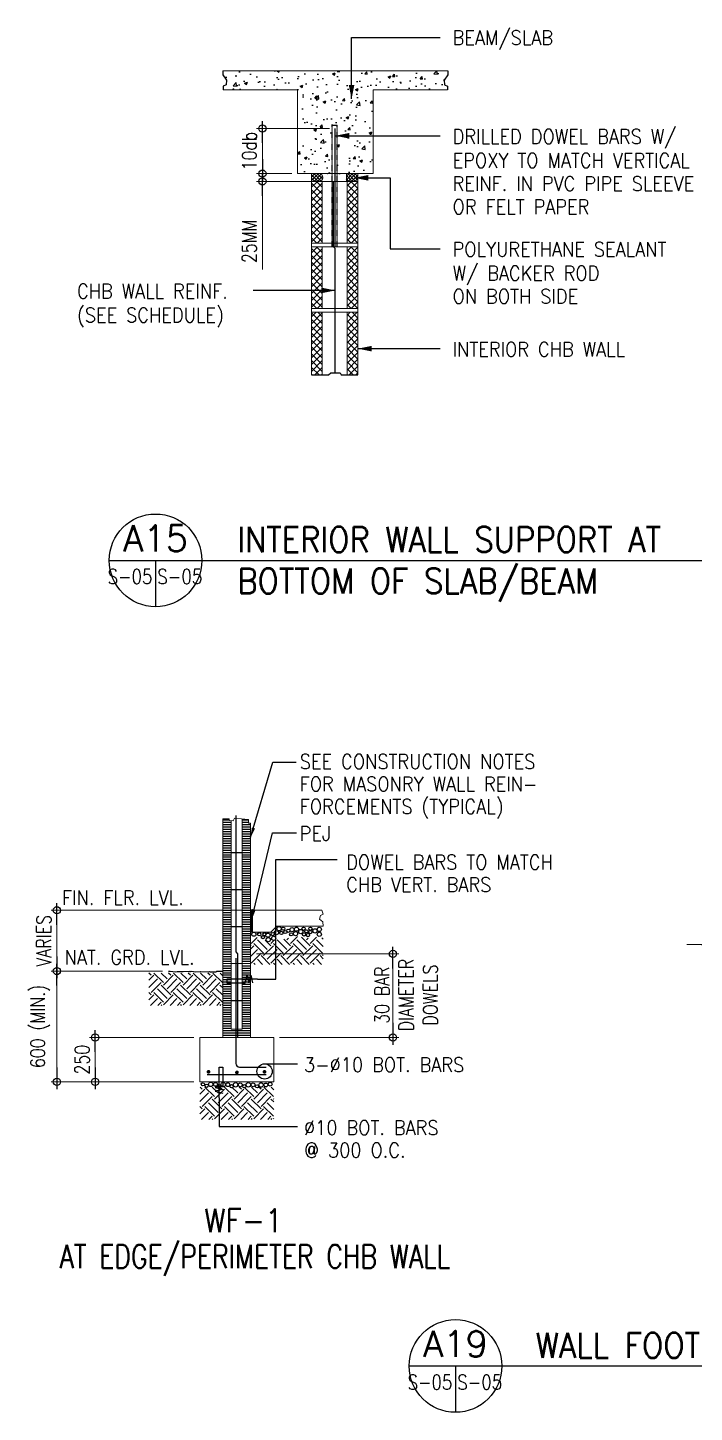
# Model space of a CAD drawing. Header units: millimetres. Extents: x 0 to 38473, y 0 to 21969.
# Drawn here: x 9872 to 14535, y 1141 to 10825 of the extents above; entities that cross this region are included whole.
import ezdxf
from ezdxf.enums import TextEntityAlignment as Align

# ---------------------------------------------------------------- set-up
doc = ezdxf.new("R2010")
doc.units = ezdxf.units.MM
doc.linetypes.add('LEOJ', pattern=[0.3, 0.2, -0.1])
for name, color, linetype in [('1R', 1, 'Continuous'), ('3G', 3, 'Continuous'), ('6M', 6, 'Continuous'), ('8G', 8, 'Continuous'), ('DIM', 8, 'Continuous'), ('SHE', 8, 'Continuous'), ('TB', 5, 'Continuous'), ('TC', 4, 'Continuous'), ('TG', 3, 'Continuous'), ('title', 3, 'Continuous')]:
    doc.layers.add(name, color=color, linetype=linetype)
doc.layers.add('2Y', color=3, linetype='Continuous', lineweight=9)
doc.layers.add('ST-DIM_E', color=250, linetype='Continuous', lineweight=13)
doc.styles.add('100CL', font='romans.shx', dxfattribs={"height": 250})
doc.styles.add('140CL', font='romans.shx', dxfattribs={"height": 0.35})
doc.styles.add('175CL', font='ROMANS.shx', dxfattribs={"height": 0.45})
doc.styles.add('240CL', font='ROMANS.shx', dxfattribs={"height": 0.6})
doc.styles.add('FRED', font='romans', dxfattribs={"height": 0.6})
doc.styles.add('ROMANS', font='romans.shx', dxfattribs={"width": 0.8})
doc.dimstyles.new('DIM150', dxfattribs={"dimscale": 150, "dimtxt": 2.5, "dimasz": 2.5, "dimexe": 1, "dimexo": 1, "dimgap": 1, "dimtad": 1, "dimdec": 0, "dimzin": 0, "dimdsep": 46, "dimtxsty": 'ROMANS', "dimblk": 'DIM1', "dimcen": 1, "dimclrd": 8, "dimclre": 8, "dimclrt": 3, "dimadec": 0, "dimazin": 0, "dimtfac": 1, "dimtdec": 0, "dimtofl": 0, "dimtmove": 0, "dimatfit": 3, "dimfxl": 1, "dimtolj": 1, "dimtzin": 0, "dimarcsym": 0})
pattern_1 = [(45, (-243735.28, -130420.6), (-88.38835, 88.38835), []), (135, (-243735.28, -130420.6), (-88.38835, -88.38835), [])]

# ---------------------------------------------------------------- blocks, each defined once
blk = doc.blocks.new('*X29')
at = {"color": 0}
for p, q in [((493.21, 747.77), (494.83, 749.39)), ((496.52, 745.11), (493.87, 747.77)), ((497.52, 746.11), (494.86, 748.76)), ((498.51, 747.1), (496.99, 748.63)), ((498.51, 747.77), (499.4, 748.66)), ((501.82, 745.11), (499.17, 747.77)), ((502.82, 746.11), (500.19, 748.74)), ((503.81, 747.1), (501.99, 748.92)), ((502.82, 748.76), (503.21, 749.15)), ((503.81, 747.77), (505.65, 749.6)), ((507.13, 745.11), (504.48, 747.77)), ((508.12, 746.11), (505.47, 748.76)), ((509.12, 747.1), (506.78, 749.44)), ((508.12, 748.76), (508.57, 749.21)), ((509.12, 747.77), (510.79, 749.44)), ((512.43, 745.11), (509.78, 747.77)), ((512.65, 746.88), (510.77, 748.76)), ((512.65, 748.87), (512.25, 749.27)), ((493.21, 747.1), (493.05, 747.26)), ((493.05, 746.28), (493.87, 747.1)), ((493.05, 744.3), (494.86, 746.11)), ((493.21, 742.46), (495.86, 745.11)), ((498.25, 742.06), (495.86, 744.45)), ((496.52, 744.45), (499.17, 747.1)), ((497.52, 743.46), (500.17, 746.11)), ((498.51, 742.46), (501.16, 745.11)), ((503.55, 742.06), (501.16, 744.45)), ((501.82, 744.45), (504.48, 747.1)), ((502.82, 743.46), (505.47, 746.11)), ((503.81, 742.46), (506.47, 745.11)), ((508.85, 742.06), (506.47, 744.45)), ((507.13, 744.45), (509.78, 747.1)), ((508.12, 743.46), (510.77, 746.11)), ((509.12, 742.46), (511.77, 745.11)), ((512.65, 743.57), (511.77, 744.45)), ((512.43, 744.45), (512.65, 744.67)), ((494.27, 742.06), (493.87, 742.46)), ((496.26, 742.06), (494.86, 743.46)), ((499.57, 742.06), (499.17, 742.46)), ((501.56, 742.06), (500.17, 743.46)), ((504.88, 742.06), (504.48, 742.46)), ((506.86, 742.06), (505.47, 743.46)), ((510.18, 742.06), (509.78, 742.46)), ((512.17, 742.06), (510.77, 743.46))]:
    blk.add_line(p, q, dxfattribs=at)
blk = doc.blocks.new('*X28')
at = {"color": 0}
for p, q in [((15314, 53895), (15446, 54027)), ((15314, 53696), (15545, 53928)), ((15380, 54027), (15319, 54088)), ((15711, 53829), (15451, 54088)), ((15810, 53928), (15650, 54088)), ((15711, 53762), (15976, 54027)), ((15810, 53663), (16076, 53928)), ((15910, 54027), (15849, 54088)), ((16241, 53829), (15982, 54088)), ((16341, 53928), (16181, 54088)), ((16241, 53762), (16507, 54027)), ((16341, 53663), (16606, 53928)), ((16440, 54027), (16379, 54088)), ((16772, 53829), (16512, 54088)), ((16871, 53928), (16711, 54088)), ((16772, 53762), (17037, 54027)), ((16871, 53663), (17136, 53928)), ((16971, 54027), (16910, 54088)), ((17302, 53829), (17042, 54088)), ((17314, 54016), (17241, 54088)), ((15380, 53497), (15314, 53563)), ((15314, 53365), (15446, 53497)), ((15380, 53563), (15645, 53829)), ((15711, 53298), (15446, 53563)), ((15810, 53398), (15545, 53663)), ((15910, 53497), (15645, 53762)), ((15711, 53232), (15976, 53497)), ((15910, 53563), (16175, 53829)), ((16241, 53298), (15976, 53563)), ((16341, 53398), (16076, 53663)), ((16440, 53497), (16175, 53762)), ((16241, 53232), (16507, 53497)), ((16440, 53563), (16705, 53829)), ((16772, 53298), (16507, 53563)), ((16871, 53398), (16606, 53663)), ((16971, 53497), (16705, 53762)), ((16772, 53232), (17037, 53497)), ((16971, 53563), (17236, 53829)), ((17302, 53298), (17037, 53563)), ((17314, 53485), (17136, 53663)), ((17314, 53684), (17236, 53762)), ((17302, 53762), (17314, 53774)), ((15359, 53211), (15545, 53398)), ((15557, 53211), (15645, 53298)), ((15666, 53211), (15645, 53232)), ((15889, 53211), (16076, 53398)), ((16088, 53211), (16175, 53298)), ((16196, 53211), (16175, 53232)), ((16419, 53211), (16606, 53398)), ((16618, 53211), (16705, 53298)), ((16726, 53211), (16705, 53232)), ((16950, 53211), (17136, 53398)), ((17148, 53211), (17236, 53298)), ((17257, 53211), (17236, 53232)), ((17302, 53232), (17314, 53244))]:
    blk.add_line(p, q, dxfattribs=at)
blk = doc.blocks.new('DIM1')
at = {"color": 0}
blk.add_line((-1, 0), (0.5, 0), dxfattribs=at)
at = {"color": 3}
blk.add_circle((0, 0), 0.25, dxfattribs=at)
blk = doc.blocks.new('*D31')
at = {"layer": 'Defpoints', "color": 0, "transparency": 16777216}
for p in [(395678, -59599), (392970, -60750), (395678, -60750)]:
    blk.add_point(p, dxfattribs=at)
at = {"layer": 'DIM', "color": 8, "lineweight": -2, "transparency": 16777216}
for p, q in [((395528, -59599), (392820, -59599)), ((392970, -59974), (392970, -60375)), ((395528, -60750), (392820, -60750))]:
    blk.add_line(p, q, dxfattribs=at)
at = {"layer": 'DIM', "color": 8, "lineweight": -2, "transparency": 16777216, "xscale": 375, "yscale": 375, "zscale": 375}
for p, rotation in [((392970, -59599), 90), ((392970, -60750), 270)]:
    blk.add_blockref('DIM1', p, dxfattribs=dict(at, rotation=rotation))
at = {"layer": 'DIM', "color": 3, "transparency": 16777216, "insert": (392632, -60175), "char_height": 375, "attachment_point": 5, "rotation": 90, "style": 'ROMANS'}
blk.add_mtext('\\A1;250', dxfattribs=at)
blk = doc.blocks.new('*D32')
at = {"layer": 'Defpoints', "color": 0, "transparency": 16777216}
for p in [(391979, -57878), (394866, -57878), (395678, -60750)]:
    blk.add_point(p, dxfattribs=at)
at = {"layer": 'DIM', "color": 8, "lineweight": -2, "transparency": 16777216}
for p, q in [((394716, -57878), (391829, -57878)), ((391979, -60375), (391979, -58253)), ((395528, -60750), (391829, -60750))]:
    blk.add_line(p, q, dxfattribs=at)
at = {"layer": 'DIM', "color": 8, "lineweight": -2, "transparency": 16777216, "xscale": 375, "yscale": 375, "zscale": 375}
for p, rotation in [((391979, -57878), 90), ((391979, -60750), 270)]:
    blk.add_blockref('DIM1', p, dxfattribs=dict(at, rotation=rotation))
at = {"layer": 'DIM', "color": 3, "transparency": 16777216, "insert": (391543, -59314), "char_height": 375, "attachment_point": 5, "rotation": 90, "style": 'ROMANS'}
blk.add_mtext('\\A1;600 (MIN.)', dxfattribs=at)
blk = doc.blocks.new('*D33')
at = {"layer": 'Defpoints', "color": 0, "transparency": 16777216}
for p in [(391979, -56306), (397047, -56306), (394866, -57878)]:
    blk.add_point(p, dxfattribs=at)
at = {"layer": 'DIM', "color": 8, "lineweight": -2, "transparency": 16777216}
for p, q in [((396897, -56306), (391829, -56306)), ((391979, -57503), (391979, -56681)), ((394716, -57878), (391829, -57878))]:
    blk.add_line(p, q, dxfattribs=at)
at = {"layer": 'DIM', "color": 8, "lineweight": -2, "transparency": 16777216, "xscale": 375, "yscale": 375, "zscale": 375}
for p, rotation in [((391979, -56306), 90), ((391979, -57878), 270)]:
    blk.add_blockref('DIM1', p, dxfattribs=dict(at, rotation=rotation))
at = {"layer": 'DIM', "color": 3, "transparency": 16777216, "insert": (391641, -57092), "char_height": 375, "attachment_point": 5, "rotation": 90, "style": 'ROMANS'}
blk.add_mtext('\\A1;VARIES', dxfattribs=at)
blk = doc.blocks.new('*D34')
at = {"layer": 'Defpoints', "color": 0, "transparency": 16777216}
for p in [(396996, -57435), (400686, -57435), (397596, -59599)]:
    blk.add_point(p, dxfattribs=at)
at = {"layer": 'DIM', "color": 8, "lineweight": -2, "transparency": 16777216}
for p, q in [((397146, -57435), (400836, -57435)), ((400686, -59224), (400686, -57810)), ((397746, -59599), (400836, -59599))]:
    blk.add_line(p, q, dxfattribs=at)
at = {"layer": 'DIM', "color": 8, "lineweight": -2, "transparency": 16777216, "xscale": 375, "yscale": 375, "zscale": 375}
for p, rotation in [((400686, -57435), 90), ((400686, -59599), 270)]:
    blk.add_blockref('DIM1', p, dxfattribs=dict(at, rotation=rotation))
at = {"layer": 'DIM', "color": 3, "transparency": 16777216, "insert": (401028, -58500), "char_height": 375, "attachment_point": 5, "rotation": 90, "style": 'ROMANS'}
blk.add_mtext('\\A1;30 BAR\\PDIAMETER\\PDOWELS', dxfattribs=at)
blk = doc.blocks.new('*D40')
at = {"layer": 'Defpoints', "color": 0, "transparency": 16777216}
for p in [(409868, -57194), (409053, -58756), (409868, -58756)]:
    blk.add_point(p, dxfattribs=at)
at = {"layer": 'DIM', "color": 8, "lineweight": -2, "transparency": 16777216}
for p, q in [((408678, -57194), (408303, -57194)), ((409053, -58606), (409053, -57044)), ((409868, -58606), (409868, -57044)), ((410243, -57194), (410618, -57194))]:
    blk.add_line(p, q, dxfattribs=at)
at = {"layer": 'DIM', "color": 8, "lineweight": -2, "transparency": 16777216, "xscale": 375, "yscale": 375, "zscale": 375}
blk.add_blockref('DIM1', (409053, -57194), dxfattribs=at)
at = {"layer": 'DIM', "color": 8, "lineweight": -2, "transparency": 16777216, "xscale": 375, "yscale": 375, "zscale": 375, "rotation": 180}
blk.add_blockref('DIM1', (409868, -57194), dxfattribs=at)
at = {"layer": 'DIM', "color": 3, "transparency": 16777216, "insert": (409461, -56445), "char_height": 375, "attachment_point": 5, "style": 'ROMANS'}
blk.add_mtext('\\A1;300\\P(TYP.)', dxfattribs=at)
blk = doc.blocks.new('*D74')
at = {"layer": 'Defpoints', "color": 0, "transparency": 16777216}
for p in [(398212, -37224), (397304, -37424), (398972, -37424)]:
    blk.add_point(p, dxfattribs=at)
at = {"layer": 'TG', "color": 8, "lineweight": -2, "transparency": 16777216}
for p, q in [((397304, -36849), (397304, -36474)), ((398062, -37224), (397154, -37224)), ((398822, -37424), (397154, -37424)), ((397304, -37799), (397304, -39703))]:
    blk.add_line(p, q, dxfattribs=at)
at = {"layer": 'TG', "color": 8, "lineweight": -2, "transparency": 16777216, "xscale": 375, "yscale": 375, "zscale": 375}
for p, rotation in [((397304, -37224), 270), ((397304, -37424), 90)]:
    blk.add_blockref('DIM1', p, dxfattribs=dict(at, rotation=rotation))
at = {"layer": 'TG', "color": 3, "transparency": 16777216, "insert": (396966, -38975), "char_height": 375, "attachment_point": 5, "rotation": 90, "style": 'ROMANS'}
blk.add_mtext('\\A1;25MM', dxfattribs=at)
blk = doc.blocks.new('*D75')
at = {"layer": 'Defpoints', "color": 0, "transparency": 16777216}
for p in [(397304, -36053), (399192, -36053), (398212, -37224)]:
    blk.add_point(p, dxfattribs=at)
at = {"layer": 'TG', "color": 8, "lineweight": -2, "transparency": 16777216}
for p, q in [((399042, -36053), (397154, -36053)), ((397304, -36849), (397304, -36428)), ((398062, -37224), (397154, -37224))]:
    blk.add_line(p, q, dxfattribs=at)
at = {"layer": 'TG', "color": 8, "lineweight": -2, "transparency": 16777216, "xscale": 375, "yscale": 375, "zscale": 375}
for p, rotation in [((397304, -36053), 90), ((397304, -37224), 270)]:
    blk.add_blockref('DIM1', p, dxfattribs=dict(at, rotation=rotation))
at = {"layer": 'TG', "color": 3, "transparency": 16777216, "insert": (396966, -36638), "char_height": 375, "attachment_point": 5, "rotation": 90, "style": 'ROMANS'}
blk.add_mtext('\\A1;10db', dxfattribs=at)
blk = doc.blocks.new('A$C6C0B0B06')
at = {"layer": 'title', "color": 2}
for p, q in [((0, 0), (16, 0)), ((8, 0), (8, -8))]:
    blk.add_line(p, q, dxfattribs=at)
blk.add_circle((8, 0), 8, dxfattribs=at)
at = {"layer": 'title', "color": 5, "style": 'ROMANS'}
blk.add_attdef('A', text='', height=4.5, dxfattribs=at).set_placement((8, 3.8), align=Align.MIDDLE)
at = {"layer": 'title', "color": 2, "style": 'ROMANS'}
for width, p, p2 in [(1.138397, (-0.28, -4.05), (7.44, -4.05)), (1.147089, (8.29, -4.05), (16.07, -4.05))]:
    blk.add_attdef('S-1', text='', height=2.5, dxfattribs=dict(at, width=width)).set_placement(p, p2, align=Align.FIT)
blk = doc.blocks.new('A$Cf5b5c68e')
at = {"layer": '1R'}
h = blk.add_hatch(dxfattribs=at)
h.set_pattern_fill('ANSI37', color=256, scale=166.666667, style=0)
h.set_pattern_definition([(45, (-80990.869, -76270.671), (-14.7313913, 14.7313913), []), (135, (-80990.869, -76270.671), (-14.7313913, -14.7313913), [])])
h.paths.add_polyline_path([(-16417.392, -15850.5), (-16468.383, -15850.5), (-16468.383, -16417.404), (-16417.392, -16417.404)])
at = {"layer": 'SHE'}
h = blk.add_hatch(dxfattribs=at)
h.set_pattern_fill('AR-CONC', color=256, scale=100, style=0)
h.set_pattern_definition([(50, (-255148.14, -11785.2), (717.2602, -62.7521), [75, -825]), (355, (-255148.14, -11785.2), (-138.7513, 752.1921), [60, -660]), (100.4514, (-255088.37, -11790.45), (578.5094, 689.4395), [63.7402, -701.1421]), (46.1842, (-255148.1, -11585.2), (1067.241, -165.519), [112.5, -1237.5]), (96.6356, (-255059.2, -11599), (934.6627, 974.118), [95.6103, -1051.713]), (351.1842, (-255148.1, -11585.2), (934.662, 974.1186), [90, -990]), (21, (-255048.14, -11635.2), (596.907, -402.6189), [75, -825]), (326, (-255048.14, -11635.2), (243.3153, 725.15), [60, -660]), (71.4514, (-254998.4, -11668.8), (840.2226, 322.5305), [63.7402, -701.1421]), (37.5, (-255148.14, -11785.22), (12.15986, 332.89385), [0, -652, 0, -670, 0, -662.5]), (7.5, (-255148.14, -11785.22), (263.06954, 394.4117), [0, -382, 0, -637, 0, -252.5]), (327.5, (-255371.14, -11785.22), (533.82244, -22.55487), [0, -250, 0, -780, 0, -1035]), (317.5, (-255471.14, -11785.2), (583.1862, 100.105), [0, -325, 0, -518, 0, -735])])
h.paths.add_polyline_path([(-13293.016, 5404.411), (-11369.277, 5404.411), (-11366.328, 5496.716), (-11445.508, 5532.315), (-11453.427, 5650.981), (-11358.41, 5793.38), (-11360.115, 5898.809), (-17185.32, 5898.809), (-17187.024, 5793.38), (-17092.008, 5650.981), (-17099.926, 5532.315), (-17179.106, 5496.716), (-17176.158, 5404.411), (-15252.418, 5404.411), (-15252.418, 3231.528), (-14711.514, 3231.528, -0.067033583), (-14684.7, 3231.528), (-14356.194, 3231.528), (-14356.194, 4483.482), (-14225.281, 4483.482), (-14225.281, 4213.228), (-14032.808, 4213.228), (-13293.016, 4213.228)])
h.paths.add_polyline_path([(-14225.281, 4213.228), (-14225.281, 3231.528), (-13293.016, 3231.528), (-13293.016, 4213.228)], flags=16)
h = blk.add_hatch(dxfattribs=at)
h.set_pattern_fill('ANSI37', color=1, scale=500, style=0)
h.set_pattern_definition([(45, (-283223.89, -11785.22), (-44.194174, 44.194174), []), (135, (-283223.89, -11785.22), (-44.194174, -44.194174), [])])
h.paths.add_polyline_path([(-13984.479, 3231.528), (-13984.479, 3031.528), (-13688.767, 3031.528), (-13688.767, 3231.528)])
h.paths.add_polyline_path([(-14684.7, 3231.528), (-14888.767, 3231.528), (-14888.767, 3031.528), (-14696.708, 3031.528, 0.928706284)])
h = blk.add_hatch(dxfattribs=at)
h.set_pattern_fill('ANSI37', color=256, scale=1000, style=0)
h.set_pattern_definition(pattern_1)
h.paths.add_polyline_path([(-14608.767, 3031.528), (-14888.767, 3031.528), (-14888.767, 1431.528), (-14608.767, 1431.528)])
h.paths.add_polyline_path([(-13688.767, 3031.528), (-13968.767, 3031.528), (-13968.767, 1621.813), (-13688.767, 1621.813)])
h.paths.add_polyline_path([(-13968.767, 1431.528), (-13688.767, 1431.528), (-13688.767, 1621.813), (-13968.767, 1621.813)])
h = blk.add_hatch(dxfattribs=at)
h.set_pattern_fill('ANSI37', color=256, scale=1000, style=0)
h.set_pattern_definition([(45, (-243735.28, -132116.6), (-88.38835, 88.38835), []), (135, (-243735.28, -132116.6), (-88.38835, -88.38835), [])])
h.paths.add_polyline_path([(-14608.767, 1335.528), (-14888.767, 1335.528), (-14888.767, -264.472), (-14608.767, -264.472)])
h.paths.add_polyline_path([(-13688.767, 1335.528), (-13968.767, 1335.528), (-13968.767, -74.187), (-13688.767, -74.187)])
h.paths.add_polyline_path([(-13968.767, -264.472), (-13688.767, -264.472), (-13688.767, -74.187), (-13968.767, -74.187)])
h = blk.add_hatch(dxfattribs=at)
h.set_pattern_fill('ANSI37', color=256, scale=1000, style=0)
h.set_pattern_definition(pattern_1)
h.paths.add_polyline_path([(-13968.767, -1301.216), (-13688.767, -1301.216), (-13688.767, -360.472), (-13968.767, -360.472)])
h.paths.add_polyline_path([(-13968.767, -1980.15), (-13688.767, -1980.15), (-13688.767, -1301.216), (-13968.767, -1301.216)])
h.paths.add_polyline_path([(-14608.767, -360.472), (-14888.767, -360.472), (-14888.767, -1980.15), (-14608.767, -1980.15)])
at = {"layer": '1R'}
for p, q in [((-16417.392, -15850.5), (-16468.383, -15850.5)), ((-16417.392, -16417.404), (-16468.383, -16417.404))]:
    blk.add_line(p, q, dxfattribs=at)
for points in [[(-17185.32, 5898.809), (-17187.024, 5793.38), (-17092.008, 5650.981), (-17099.926, 5532.315), (-17179.106, 5496.716), (-17176.158, 5404.411)], [(-11360.115, 5898.809), (-11358.41, 5793.38), (-11453.427, 5650.981), (-11445.508, 5532.315), (-11366.328, 5496.716), (-11369.277, 5404.411)], [(-14888.767, -1980.15), (-14449.762, -1980.15), (-14388.636, -1928.408), (-14147.955, -1928.408), (-14117.392, -1980.15), (-13688.767, -1980.15)]]:
    blk.add_lwpolyline(points, dxfattribs=at)
at = {"layer": '2Y'}
for p, q in [((-17185.32, 5898.809), (-11360.115, 5898.809)), ((-15252.418, 5404.411), (-17176.158, 5404.411)), ((-15252.418, 3231.528), (-15252.418, 5404.411)), ((-13293.016, 5404.411), (-11369.277, 5404.411)), ((-14888.767, 3031.528), (-14888.767, 3231.528)), ((-14888.767, 3031.528), (-13688.767, 3031.528)), ((-13688.767, 1431.528), (-14888.767, 1431.528)), ((-14888.767, 1335.528), (-13688.767, 1335.528)), ((-13688.767, -264.472), (-14888.767, -264.472)), ((-14888.767, -360.472), (-13688.767, -360.472)), ((-14623.563, -15850.5), (-16417.392, -15850.5)), ((-16417.392, -15850.5), (-16417.392, -16417.404)), ((-16417.392, -16417.404), (-15944.493, -16417.404)), ((-15944.493, -16417.404), (-15788.773, -16261.684)), ((-15788.773, -16261.684), (-14587.316, -16261.684))]:
    blk.add_line(p, q, dxfattribs=at)
at = {"layer": '2Y', "color": 2}
for p, q in [((-13293.016, 5404.411), (-13293.016, 3231.528)), ((-13293.016, 3231.528), (-15252.418, 3231.528)), ((-13984.479, 3031.528), (-13984.479, 3231.528)), ((-13688.767, 3031.528), (-13688.767, 3231.528)), ((-14888.767, 3031.528), (-14888.767, -1980.15)), ((-14608.767, 3031.528), (-14608.767, 1431.528)), ((-13968.767, 3031.528), (-13968.767, 1431.528)), ((-13688.767, 3031.528), (-13688.767, -1980.15)), ((-14608.767, 1335.528), (-14608.767, -264.472)), ((-13968.767, 1335.528), (-13968.767, -264.472)), ((-14608.767, -360.472), (-14608.767, -1980.15)), ((-13968.767, -360.472), (-13968.767, -1980.15)), ((-17187.569, -13476.634), (-17187.569, -17226.251)), ((-16971.813, -13528.374), (-16971.813, -17226.251)), ((-16684.138, -17226.251), (-16684.138, -13483.952)), ((-16468.383, -17226.251), (-16468.383, -13589.284)), ((-17187.569, -14349.508), (-16468.383, -14349.508)), ((-17187.569, -15308.422), (-16468.383, -15308.422)), ((-17187.569, -16267.337), (-16468.383, -16267.337)), ((-17187.569, -17226.251), (-16971.813, -17226.251)), ((-17187.569, -17226.251), (-16468.383, -17226.251)), ((-17187.569, -17226.251), (-16468.383, -17226.251)), ((-17187.569, -17226.251), (-17187.569, -18185.166)), ((-16971.813, -17226.251), (-16971.813, -18185.166)), ((-16684.138, -17226.251), (-16468.383, -17226.251)), ((-16684.138, -18185.166), (-16684.138, -17226.251)), ((-16468.383, -19144.08), (-16468.383, -17226.251)), ((-17187.569, -18185.166), (-17187.569, -19144.08)), ((-17187.569, -18185.166), (-16468.383, -18185.166)), ((-16971.813, -18185.166), (-16971.813, -18928.324)), ((-16684.138, -18928.324), (-16684.138, -18185.166)), ((-16971.813, -18928.324), (-16684.138, -18928.324)), ((-17786.89, -19144.08), (-15869.061, -19144.08)), ((-17786.89, -19144.08), (-17786.89, -20294.777)), ((-15869.061, -19144.08), (-15869.061, -20294.777)), ((-17786.89, -20294.777), (-15869.061, -20294.777))]:
    blk.add_line(p, q, dxfattribs=at)
at = {"layer": '2Y', "color": 1}
for p, q in [((-14683.976, -16080.279), (-14659.811, -15983.53)), ((-14599.398, -16152.841), (-14683.976, -16080.279)), ((-14659.811, -15983.53), (-14587.316, -15947.249)), ((-14587.316, -15947.249), (-14623.563, -15850.5)), ((-14587.316, -16261.684), (-14599.398, -16152.841))]:
    blk.add_line(p, q, dxfattribs=at)
blk.add_lwpolyline([(-17187.569, -13476.634), (-17026.337, -13482.4), (-17026.337, -13520.573), (-16919.61, -13535.842), (-16881.494, -13467.131), (-16523.198, -13497.669), (-16523.198, -13589.284), (-16468.383, -13589.284)], dxfattribs=at)
at = {"layer": '2Y'}
blk.add_arc((-14698.107, 3131.973), 100.454, 270.7977822, 97.6700081, dxfattribs=at)
at = {"layer": '3G', "const_width": 47.946}
for points in [[(-17581.016, -20033.652, 1), (-17533.07, -20033.652, 1)], [(-16844.993, -20048.228, 1), (-16797.047, -20048.228, 1)], [(-16130.832, -20033.652, 1), (-16082.887, -20033.652, 1)]]:
    blk.add_lwpolyline(points, format="xyb", close=True, dxfattribs=at)
at = {"layer": '6M', "color": 6}
for p, q in [((-14272.717, 1335.528), (-14272.717, 4402.65)), ((-14316.001, 1335.528), (-14316.001, 3031.528)), ((-14316.001, 1335.528), (-14272.717, 1291.543)), ((-14272.717, -1928.408), (-14272.717, 1291.543)), ((-16851.948, -13390.593), (-16851.948, -14349.508)), ((-16851.948, -16267.337), (-16851.948, -16929.091)), ((-16851.948, -17092.033), (-16851.948, -17226.251)), ((-16804.003, -16979.601), (-16804.003, -17226.251)), ((-16851.948, -17226.251), (-16851.948, -18185.166)), ((-16804.003, -17226.251), (-16804.003, -18185.166)), ((-16851.948, -18185.166), (-16851.948, -19815.32)), ((-16804.003, -18185.166), (-16804.003, -19144.08)), ((-16756.057, -19911.212), (-16060.844, -19911.212)), ((-17595.107, -20102.994), (-16060.844, -20102.994))]:
    blk.add_line(p, q, dxfattribs=at)
at = {"layer": '6M', "color": 6, "linetype": 'Continuous'}
for p, q in [((-16851.948, -14349.508), (-16851.948, -15308.422)), ((-16851.948, -15308.422), (-16851.948, -16267.337))]:
    blk.add_line(p, q, dxfattribs=at)
at = {"layer": '6M'}
blk.add_line((-16851.948, -16929.091), (-16804.003, -16979.601), dxfattribs=at)
at = {"layer": '6M', "color": 6}
blk.add_lwpolyline([(-18598.695, -17422.674), (-18550.366, -17422.674), (-18417.458, -17446.861), (-18369.129, -17434.768), (-18308.716, -17434.768), (-18212.056, -17434.768), (-18042.902, -17422.674), (-18042.902, -17446.861), (-18006.655, -17422.674), (-17885.83, -17446.861), (-17777.088, -17434.768), (-17752.923, -17446.861), (-17535.438, -17434.768), (-17511.273, -17446.861), (-17366.284, -17446.861), (-17342.119, -17422.674), (-17245.459, -17422.674), (-17187.569, -17422.674)], dxfattribs=at)
blk.add_arc((-16756.057, -19815.32), 95.891, 180, 270, dxfattribs=at)
at = {"layer": '8G'}
for p, q in [((-13851.014, 5165.778), (-13851.014, 6758.551)), ((-13851.014, 6758.551), (-11557.015, 6758.551)), ((-14272.717, 4213.228), (-11557.015, 4213.228)), ((-13688.767, 3122.313), (-12848.976, 3122.313)), ((-12848.976, 3122.313), (-12848.976, 1283.857)), ((-12848.976, 1283.857), (-11557.015, 1283.857)), ((-14272.717, 205.864), (-16404.469, 205.864)), ((-13688.767, -1301.216), (-11557.015, -1301.216)), ((-16468.383, -13967.924), (-15894.529, -12012.479)), ((-15894.529, -12012.479), (-15288.612, -12012.479)), ((-16434.364, -16079.988), (-15903.829, -13842.129)), ((-15903.829, -13842.129), (-15274.736, -13842.129)), ((-15814.342, -14535.138), (-14221.905, -14535.138)), ((-15814.342, -17630.632), (-15814.342, -14535.138)), ((-16291.693, -17630.632), (-15814.342, -17630.632)), ((-16104.207, -19825.95), (-15255.52, -19825.95)), ((-17286.096, -20710.432), (-17286.096, -21452.642)), ((-17286.096, -21452.642), (-15255.52, -21452.642))]:
    blk.add_line(p, q, dxfattribs=at)
at = {"layer": '8G', "color": 2}
for points in [[(-13851.014, 5525.641, 143.945, 0, 0), (-13851.014, 5165.778, 0, 0, 0)], [(-13912.854, 4213.228, 143.945, 0, 0), (-14272.717, 4213.228, 0, 0, 0)], [(-13419.539, 3122.313, 143.945, 0, 0), (-13779.403, 3122.313, 0, 0, 0)], [(-14632.58, 205.864, 143.945, 0, 0), (-14272.717, 205.864, 0, 0, 0)], [(-13328.903, -1301.216, 143.945, 0, 0), (-13688.767, -1301.216, 0, 0, 0)]]:
    blk.add_lwpolyline(points, format="xyseb", dxfattribs=at)
for points in [[(-16291.693, -17630.632), (-17087.249, -17630.632), (-17087.249, -17726.596), (-16607.431, -17726.596), (-16559.45, -17534.669), (-16511.468, -17726.596), (-16463.486, -17534.669), (-16415.504, -17726.596)], [(-17286.096, -20710.432), (-17286.096, -19914.876), (-17190.133, -19914.876), (-17190.133, -20394.694), (-17382.06, -20442.675), (-17190.133, -20490.657), (-17382.06, -20538.639), (-17190.133, -20586.621)]]:
    blk.add_lwpolyline(points, dxfattribs=at)
at = {"layer": '8G'}
blk.add_circle((-16104.207, -20023.791), 197.841, dxfattribs=at)
at = {"layer": '8G', "color": 2}
for points in [[(-16351.682, -13732.595), (-16434.313, -13707.467), (-16468.383, -13967.924)], [(-16334.722, -15836.945), (-16418.933, -15817.766), (-16434.364, -16079.988)]]:
    blk.add_solid(points, dxfattribs=at)
at = {"layer": 'SHE', "linetype": 'LEOJ'}
for p, q in [((-14356.194, 1335.528), (-14356.194, 4483.482)), ((-14356.194, 4483.482), (-14225.281, 4483.482)), ((-14225.281, 1335.528), (-14225.281, 4483.482))]:
    blk.add_line(p, q, dxfattribs=at)
at = {"layer": 'SHE'}
for p, q in [((-17187.569, -13510.458), (-17026.337, -13510.458)), ((-17187.569, -13570.39), (-16971.813, -13570.39)), ((-16684.138, -13510.458), (-16523.198, -13510.458)), ((-16684.138, -13570.39), (-16523.198, -13570.39)), ((-17187.569, -13630.322), (-16971.813, -13630.322)), ((-17187.569, -13690.254), (-16971.813, -13690.254)), ((-17187.569, -13750.186), (-16971.813, -13750.186)), ((-17187.569, -13810.118), (-16971.813, -13810.118)), ((-17187.569, -13870.051), (-16971.813, -13870.051)), ((-17187.569, -13929.983), (-16971.813, -13929.983)), ((-16684.138, -13630.322), (-16468.383, -13630.322)), ((-16684.138, -13690.254), (-16468.383, -13690.254)), ((-16684.138, -13750.186), (-16468.383, -13750.186)), ((-16684.138, -13810.118), (-16468.383, -13810.118)), ((-16684.138, -13870.051), (-16468.383, -13870.051)), ((-16684.138, -13929.983), (-16468.383, -13929.983)), ((-17187.569, -13989.915), (-16971.813, -13989.915)), ((-17187.569, -14049.847), (-16971.813, -14049.847)), ((-17187.569, -14109.779), (-16971.813, -14109.779)), ((-17187.569, -14169.711), (-16971.813, -14169.711)), ((-17187.569, -14229.643), (-16971.813, -14229.643)), ((-17187.569, -14289.576), (-16971.813, -14289.576)), ((-16684.138, -13989.915), (-16468.383, -13989.915)), ((-16684.138, -14049.847), (-16468.383, -14049.847)), ((-16684.138, -14109.779), (-16468.383, -14109.779)), ((-16684.138, -14169.711), (-16468.383, -14169.711)), ((-16684.138, -14229.643), (-16468.383, -14229.643)), ((-16684.138, -14289.576), (-16468.383, -14289.576)), ((-17187.569, -14349.508), (-16971.813, -14349.508)), ((-17187.569, -14349.508), (-16468.383, -14349.508)), ((-17187.569, -14409.44), (-16971.813, -14409.44)), ((-17187.569, -14469.372), (-16971.813, -14469.372)), ((-17187.569, -14529.304), (-16971.813, -14529.304)), ((-17187.569, -14589.236), (-16971.813, -14589.236)), ((-17187.569, -14649.169), (-16971.813, -14649.169)), ((-16684.138, -14349.508), (-16468.383, -14349.508)), ((-16684.138, -14409.44), (-16468.383, -14409.44)), ((-16684.138, -14469.372), (-16468.383, -14469.372)), ((-16684.138, -14529.304), (-16468.383, -14529.304)), ((-16684.138, -14589.236), (-16468.383, -14589.236)), ((-16684.138, -14649.169), (-16468.383, -14649.169)), ((-17187.569, -14709.101), (-16971.813, -14709.101)), ((-17187.569, -14769.033), (-16971.813, -14769.033)), ((-17187.569, -14828.965), (-16971.813, -14828.965)), ((-17187.569, -14888.897), (-16971.813, -14888.897)), ((-17187.569, -14948.829), (-16971.813, -14948.829)), ((-17187.569, -15008.761), (-16971.813, -15008.761)), ((-16684.138, -14709.101), (-16468.383, -14709.101)), ((-16684.138, -14769.033), (-16468.383, -14769.033)), ((-16684.138, -14828.965), (-16468.383, -14828.965)), ((-16684.138, -14888.897), (-16468.383, -14888.897)), ((-16684.138, -14948.829), (-16468.383, -14948.829)), ((-16684.138, -15008.761), (-16468.383, -15008.761)), ((-17187.569, -15068.694), (-16971.813, -15068.694)), ((-17187.569, -15128.626), (-16971.813, -15128.626)), ((-17187.569, -15188.558), (-16971.813, -15188.558)), ((-17187.569, -15248.49), (-16971.813, -15248.49)), ((-17187.569, -15308.422), (-16971.813, -15308.422)), ((-17187.569, -15308.422), (-16468.383, -15308.422)), ((-17187.569, -15368.354), (-16971.813, -15368.354)), ((-16684.138, -15068.694), (-16468.383, -15068.694)), ((-16684.138, -15128.626), (-16468.383, -15128.626)), ((-16684.138, -15188.558), (-16468.383, -15188.558)), ((-16684.138, -15248.49), (-16468.383, -15248.49)), ((-16684.138, -15308.422), (-16468.383, -15308.422)), ((-16684.138, -15368.354), (-16468.383, -15368.354)), ((-17187.569, -15428.287), (-16971.813, -15428.287)), ((-17187.569, -15488.219), (-16971.813, -15488.219)), ((-17187.569, -15548.151), (-16971.813, -15548.151)), ((-17187.569, -15608.083), (-16971.813, -15608.083)), ((-17187.569, -15668.015), (-16971.813, -15668.015)), ((-17187.569, -15727.947), (-16971.813, -15727.947)), ((-16684.138, -15428.287), (-16468.383, -15428.287)), ((-16684.138, -15488.219), (-16468.383, -15488.219)), ((-16684.138, -15548.151), (-16468.383, -15548.151)), ((-16684.138, -15608.083), (-16468.383, -15608.083)), ((-16684.138, -15668.015), (-16468.383, -15668.015)), ((-16684.138, -15727.947), (-16468.383, -15727.947)), ((-17187.569, -15787.879), (-16971.813, -15787.879)), ((-17187.569, -15847.812), (-16971.813, -15847.812)), ((-17187.569, -15907.744), (-16971.813, -15907.744)), ((-17187.569, -15967.676), (-16971.813, -15967.676)), ((-17187.569, -16027.608), (-16971.813, -16027.608)), ((-17187.569, -16087.54), (-16971.813, -16087.54)), ((-16684.138, -15787.879), (-16468.383, -15787.879)), ((-16684.138, -15847.812), (-16468.383, -15847.812)), ((-16684.138, -15907.744), (-16468.383, -15907.744)), ((-16684.138, -15967.676), (-16468.383, -15967.676)), ((-16684.138, -16027.608), (-16468.383, -16027.608)), ((-16684.138, -16087.54), (-16468.383, -16087.54)), ((-17187.569, -16147.472), (-16971.813, -16147.472)), ((-17187.569, -16207.405), (-16971.813, -16207.405)), ((-17187.569, -16267.337), (-16971.813, -16267.337)), ((-17187.569, -16267.337), (-16468.383, -16267.337)), ((-17187.569, -16327.269), (-16971.813, -16327.269)), ((-17187.569, -16387.201), (-16971.813, -16387.201)), ((-17187.569, -16447.133), (-16971.813, -16447.133)), ((-16684.138, -16147.472), (-16468.383, -16147.472)), ((-16684.138, -16207.405), (-16468.383, -16207.405)), ((-16684.138, -16267.337), (-16468.383, -16267.337)), ((-16684.138, -16327.269), (-16468.383, -16327.269)), ((-16684.138, -16387.201), (-16468.383, -16387.201)), ((-16684.138, -16447.133), (-16468.383, -16447.133)), ((-17187.569, -16507.065), (-16971.813, -16507.065)), ((-17187.569, -16566.997), (-16971.813, -16566.997)), ((-17187.569, -16626.93), (-16971.813, -16626.93)), ((-17187.569, -16686.862), (-16971.813, -16686.862)), ((-17187.569, -16746.794), (-16971.813, -16746.794)), ((-17187.569, -16806.726), (-16971.813, -16806.726)), ((-16684.138, -16507.065), (-16468.383, -16507.065)), ((-16684.138, -16566.997), (-16468.383, -16566.997)), ((-16684.138, -16626.93), (-16468.383, -16626.93)), ((-16684.138, -16686.862), (-16468.383, -16686.862)), ((-16684.138, -16746.794), (-16468.383, -16746.794)), ((-16684.138, -16806.726), (-16468.383, -16806.726)), ((-17187.569, -16866.658), (-16971.813, -16866.658)), ((-17187.569, -16926.59), (-16971.813, -16926.59)), ((-17187.569, -16986.523), (-16971.813, -16986.523)), ((-17187.569, -17046.455), (-16971.813, -17046.455)), ((-17187.569, -17106.387), (-16971.813, -17106.387)), ((-17187.569, -17166.319), (-16971.813, -17166.319)), ((-16684.138, -16866.658), (-16468.383, -16866.658)), ((-16684.138, -16926.59), (-16468.383, -16926.59)), ((-16684.138, -16986.523), (-16468.383, -16986.523)), ((-16684.138, -17046.455), (-16468.383, -17046.455)), ((-16684.138, -17106.387), (-16468.383, -17106.387)), ((-16684.138, -17166.319), (-16468.383, -17166.319)), ((-17187.569, -17286.183), (-16971.813, -17286.183)), ((-17187.569, -17346.115), (-16971.813, -17346.115)), ((-17187.569, -17406.048), (-16971.813, -17406.048)), ((-17187.569, -17465.98), (-16971.813, -17465.98)), ((-17187.569, -17525.912), (-16971.813, -17525.912)), ((-16684.138, -17286.183), (-16468.383, -17286.183)), ((-16684.138, -17346.115), (-16468.383, -17346.115)), ((-16684.138, -17406.048), (-16468.383, -17406.048)), ((-16684.138, -17465.98), (-16468.383, -17465.98)), ((-16684.138, -17525.912), (-16468.383, -17525.912)), ((-17187.569, -17585.844), (-16971.813, -17585.844)), ((-17187.569, -17645.776), (-16971.813, -17645.776)), ((-17187.569, -17705.708), (-16971.813, -17705.708)), ((-17187.569, -17765.641), (-16971.813, -17765.641)), ((-17187.569, -17825.573), (-16971.813, -17825.573)), ((-17187.569, -17885.505), (-16971.813, -17885.505)), ((-16684.138, -17585.844), (-16468.383, -17585.844)), ((-16684.138, -17645.776), (-16468.383, -17645.776)), ((-16684.138, -17705.708), (-16468.383, -17705.708)), ((-16684.138, -17765.641), (-16468.383, -17765.641)), ((-16684.138, -17825.573), (-16468.383, -17825.573)), ((-16684.138, -17885.505), (-16468.383, -17885.505)), ((-17187.569, -17945.437), (-16971.813, -17945.437)), ((-17187.569, -18005.369), (-16971.813, -18005.369)), ((-17187.569, -18065.301), (-16971.813, -18065.301)), ((-17187.569, -18125.233), (-16971.813, -18125.233)), ((-17187.569, -18185.166), (-16971.813, -18185.166)), ((-17187.569, -18185.166), (-16468.383, -18185.166)), ((-17187.569, -18245.098), (-16971.813, -18245.098)), ((-16684.138, -17945.437), (-16468.383, -17945.437)), ((-16684.138, -18005.369), (-16468.383, -18005.369)), ((-16684.138, -18065.301), (-16468.383, -18065.301)), ((-16684.138, -18125.233), (-16468.383, -18125.233)), ((-16684.138, -18185.166), (-16468.383, -18185.166)), ((-16684.138, -18245.098), (-16468.383, -18245.098)), ((-17187.569, -18305.03), (-16971.813, -18305.03)), ((-17187.569, -18364.962), (-16971.813, -18364.962)), ((-17187.569, -18424.894), (-16971.813, -18424.894)), ((-17187.569, -18484.826), (-16971.813, -18484.826)), ((-17187.569, -18544.759), (-16971.813, -18544.759)), ((-17187.569, -18604.691), (-16971.813, -18604.691)), ((-16684.138, -18305.03), (-16468.383, -18305.03)), ((-16684.138, -18364.962), (-16468.383, -18364.962)), ((-16684.138, -18424.894), (-16468.383, -18424.894)), ((-16684.138, -18484.826), (-16468.383, -18484.826)), ((-16684.138, -18544.759), (-16468.383, -18544.759)), ((-16684.138, -18604.691), (-16468.383, -18604.691)), ((-17187.569, -18664.623), (-16971.813, -18664.623)), ((-17187.569, -18724.555), (-16971.813, -18724.555)), ((-17187.569, -18784.487), (-16971.813, -18784.487)), ((-17187.569, -18844.419), (-16971.813, -18844.419)), ((-17187.569, -18904.351), (-16971.813, -18904.351)), ((-17187.569, -18964.284), (-16468.383, -18964.284)), ((-16684.138, -18664.623), (-16468.383, -18664.623)), ((-16684.138, -18724.555), (-16468.383, -18724.555)), ((-16684.138, -18784.487), (-16468.383, -18784.487)), ((-16684.138, -18844.419), (-16468.383, -18844.419)), ((-16684.138, -18904.351), (-16468.383, -18904.351)), ((-17187.569, -19024.216), (-16468.383, -19024.216)), ((-17187.569, -19084.148), (-16468.383, -19084.148))]:
    blk.add_line(p, q, dxfattribs=at)
for centre, radius in [((-16383.391, -16469.483), 54.899), ((-16244.056, -16469.483), 42.475), ((-16107.096, -16469.252), 42.475), ((-16017.921, -16495.172), 54.899), ((-15892.181, -16467.33), 42.475), ((-15796.52, -16428.343), 54.899), ((-15729.639, -16327.939), 54.899), ((-15668.331, -16437.222), 42.475), ((-15620.388, -16325.995), 42.475), ((-15568.01, -16412.107), 42.475), ((-15489.982, -16378.639), 42.475), ((-15415.639, -16473.194), 42.475), ((-15395.234, -16350.749), 54.899), ((-15303.536, -16454.409), 54.899), ((-15278.192, -16339.593), 54.899), ((-15166.724, -16400.951), 54.899), ((-15094.269, -16328.437), 42.475), ((-15082.771, -16473.692), 42.475), ((-15021.815, -16395.373), 42.475), ((-14983.842, -16492.037), 42.475), ((-14922.886, -16413.718), 42.475), ((-14915.92, -16328.437), 42.475), ((-14798.878, -16384.217), 56.013), ((-14687.41, -16345.171), 54.899), ((-14687.41, -16472.222), 54.899), ((-16148.354, -16546.083), 42.475), ((-16009.812, -16610.242), 54.899), ((-15870.38, -16575.919), 54.899), ((-17702.951, -20357.347), 41.301), ((-17603.897, -20394.526), 41.301), ((-17500.052, -20357.377), 57.929), ((-17378.371, -20358.161), 49.526), ((-17281.971, -20402.788), 41.301), ((-17178.126, -20365.639), 57.929), ((-17056.445, -20366.423), 49.526), ((-16960.045, -20406.918), 41.301), ((-16856.2, -20369.77), 57.929), ((-16734.519, -20370.554), 49.526), ((-16629.865, -20406.918), 41.301), ((-16526.019, -20369.77), 57.929), ((-16404.339, -20370.554), 49.526), ((-16299.684, -20411.049), 41.301), ((-16195.839, -20373.901), 57.929), ((-16074.158, -20374.685), 49.526), ((-15958.595, -20354.03), 49.526)]:
    blk.add_circle(centre, radius, dxfattribs=at)
at = {"layer": 'title', "color": 2}
for p, q in [((-20129.173, -6785.221), (-4080.235, -6785.221)), ((-12358.168, -27653.677), (11171.394, -27653.677))]:
    blk.add_line(p, q, dxfattribs=at)
at = {"layer": 'SHE'}
for name, p, xscale, yscale, zscale in [('*X29', (-63779.155, -88465.101), 95.96353385713881, 95.96353385713881, 95.96353385713881), ('*X28', (-33790.002, -69340.061), 0.9589144503115676, 0.9589144503115676, 0.9589144503115676), ('*X28', (-32467.313, -72294.037), 0.9589144503115676, 0.9589144503115676, 0.9589144503115676)]:
    blk.add_blockref(name, p, dxfattribs=dict(at, xscale=xscale, yscale=yscale, zscale=zscale))
at = {"layer": 'title'}
ref = blk.add_blockref('A$C6C0B0B06', (-20129.173, -6785.221), dxfattribs=dict(at, xscale=150, yscale=150, zscale=150))
ref.add_attrib('A', 'A15', dxfattribs={"color": 5, "height": 675, "style": 'ROMANS'}).set_placement((-18929.173, -6214.667), align=Align.MIDDLE)
ref.add_attrib('S-1', 'S-05', dxfattribs={"color": 2, "height": 375, "style": 'ROMANS', "width": 0.78179}).set_placement((-20171.508, -7392.31), (-19012.783, -7392.31), align=Align.FIT)
ref.add_attrib('S-1', 'S-05', dxfattribs={"color": 2, "height": 375, "style": 'ROMANS', "width": 0.78776}).set_placement((-18885.979, -7392.31), (-17718.407, -7392.31), align=Align.FIT)
ref = blk.add_blockref('A$C6C0B0B06', (-12358.168, -27653.677), dxfattribs=dict(at, xscale=150, yscale=150, zscale=150))
ref.add_attrib('A', 'A19', dxfattribs={"color": 5, "height": 675, "style": 'ROMANS'}).set_placement((-11158.168, -27083.122), align=Align.MIDDLE)
ref.add_attrib('S-1', 'S-05', dxfattribs={"color": 2, "height": 375, "style": 'ROMANS', "width": 0.78179}).set_placement((-12400.503, -28260.766), (-11241.778, -28260.766), align=Align.FIT)
ref.add_attrib('S-1', 'S-05', dxfattribs={"color": 2, "height": 375, "style": 'ROMANS', "width": 0.78776}).set_placement((-11114.974, -28260.766), (-9947.402, -28260.766), align=Align.FIT)
at = {"layer": 'TB', "style": '140CL', "width": 0.8}
blk.add_text('AT EDGE/PERIMETER CHB WALL', height=600, dxfattribs=at).set_placement((-16357.039, -24816.261), align=Align.MIDDLE_CENTER)
at = {"layer": 'TC', "style": '175CL', "width": 0.9}
blk.add_text('WF-1', height=600, dxfattribs=at).set_placement((-16648.423, -23885.098), align=Align.MIDDLE_CENTER)
at = {"layer": 'TG', "width": 0.9}
for s, style, p in [('BEAM/SLAB', '100CL', (-11234.377, 6565.803)), ('DRILLED DOWEL BARS W/', '100CL', (-11234.377, 4005.196)), ('EPOXY TO MATCH VERTICAL', '100CL', (-11234.377, 3385.123)), ('REINF. IN PVC PIPE SLEEVE', '100CL', (-11234.377, 2785.123)), ('OR FELT PAPER', '100CL', (-11234.377, 2185.123)), ('POLYURETHANE SEALANT', '100CL', (-11234.377, 1085.61)), ('W/ BACKER ROD', '100CL', (-11234.377, 465.537)), ('CHB WALL REINF.', '100CL', (-20964.503, 0)), ('ON BOTH SIDE', '100CL', (-11234.377, -134.463)), ('(SEE SCHEDULE)', '100CL', (-20964.503, -620.073)), ('INTERIOR CHB WALL', '100CL', (-11234.377, -1505.936)), ('SEE CONSTRUCTION NOTES', 'FRED', (-15194.389, -12184.353)), ('FOR MASONRY WALL REIN-', 'FRED', (-15194.389, -12766.551)), ('FORCEMENTS (TYPICAL)', 'FRED', (-15194.389, -13348.749)), ('PEJ', 'FRED', (-15194.389, -14049.964)), ('DOWEL BARS TO MATCH', 'FRED', (-13989.82, -14791.669)), ('CHB VERT. BARS', 'FRED', (-13989.82, -15373.868)), ('FIN. FLR. LVL.', 'FRED', (-21354.142, -15711.886)), ('NAT. GRD. LVL.', 'FRED', (-21286.826, -17255.149)), ('3-%%C10 BOT. BARS', 'FRED', (-15083.44, -20038.29)), ('%%C10 BOT. BARS ', 'FRED', (-15083.44, -21668.723)), ('@ 300 O.C.', 'FRED', (-15083.44, -22250.921))]:
    blk.add_text(s, height=375, dxfattribs=dict(at, style=style)).set_placement(p)
at = {"layer": 'title', "color": 6, "linetype": 'Continuous', "style": '175CL', "width": 0.9}
for s, p in [('INTERIOR WALL SUPPORT AT', (-16813.405, -6570.555)), ('BOTTOM OF SLAB/BEAM', (-16813.405, -7643.887))]:
    blk.add_text(s, height=650, dxfattribs=at).set_placement(p)
at = {"layer": 'title', "color": 6, "style": '240CL', "width": 0.9}
blk.add_text('WALL FOOTING DETAILS (WHERE APPLICABLE)', height=650, dxfattribs=at).set_placement((-9082.306, -27444.345))
at = {"layer": 'DIM'}
for base, p1, p2, text, picture, middle in [((-21485.948, -15850.5), (-18598.695, -17422.674), (-16417.392, -15850.5), 'VARIES', '*D33', (-21485.948, -16636.587)), ((-21485.948, -17422.674), (-17786.89, -20294.777), (-18598.695, -17422.674), '600 (MIN.)', '*D32', (-21485.948, -18858.726)), ((-20495.099, -20294.777), (-17786.89, -19144.08), (-17786.89, -20294.777), '250', '*D31', (-20495.099, -19719.429))]:
    dim = blk.add_linear_dim(base=base, p1=p1, p2=p2, angle=90, text=text, dimstyle='DIM150', dxfattribs=at)
    dim.commit()
    dim.dimension.update_dxf_attribs({"geometry": picture, "text_midpoint": middle, "dimtype": 128, "insert": (-413464.749, 40455.382)})
dim = blk.add_linear_dim(base=(-3597.046, -16738.208), p1=(-4411.288, -18300.248), p2=(-3597.046, -18300.248), text='300\\P(TYP.)', dimstyle='DIM150', dxfattribs=at)
dim.commit()
dim.dimension.update_dxf_attribs({"geometry": '*D40', "text_midpoint": (-4004.167, -16738.208), "dimtype": 128, "insert": (-413464.749, 40455.382)})
dim = blk.add_linear_dim(base=(-12778.794, -16979.601), p1=(-15869.061, -19144.08), p2=(-16468.383, -16979.601), angle=90, text='30 BAR\\XDIAMETER\\PDOWELS', dimstyle='DIM150', override={"dimtmove": 2}, dxfattribs=at)
dim.commit()
dim.dimension.update_dxf_attribs({"geometry": '*D34', "text_midpoint": (-12437.198, -18044.237), "dimtype": 128, "insert": (-413464.749, 40455.382)})
at = {"layer": 'TG'}
for base, p2, text, picture, middle in [((-16161.191, 4402.65), (-14272.717, 4402.65), '10db', '*D75', (-16161.191, 3817.089)), ((-16161.191, 3031.528), (-14493.016, 3031.528), '25MM', '*D74', (-16161.191, 1480.635))]:
    dim = blk.add_linear_dim(base=base, p1=(-15252.418, 3231.528), p2=p2, angle=90, text=text, dimstyle='DIM150', dxfattribs=at)
    dim.commit()
    dim.dimension.update_dxf_attribs({"geometry": picture, "text_midpoint": middle, "dimtype": 128, "insert": (-413464.749, 40455.382)})

msp = doc.modelspace()

# ---------------------------------------------------------------- block references
at = {"layer": 'ST-DIM_E', "xscale": 0.2700000000000001, "yscale": 0.2700000000000001, "zscale": 0.2700000000000001}
msp.add_blockref('A$Cf5b5c68e', (15877.2, 8931.9), dxfattribs=at)

doc.saveas('drawing.dxf')
